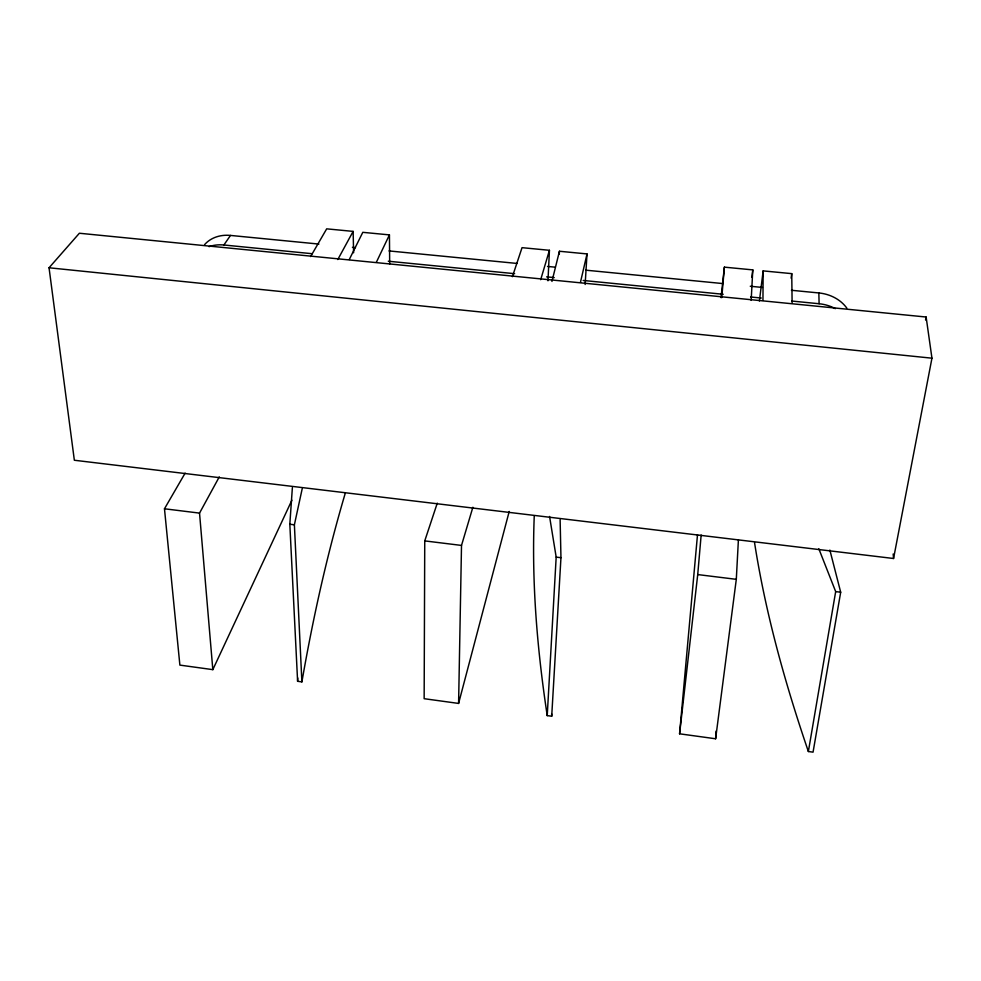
<?xml version="1.0" encoding="UTF-8"?>
<svg xmlns="http://www.w3.org/2000/svg" width="981" height="981" viewBox="0 0 981 981"><rect width="100%" height="100%" fill="white"/><g stroke="black" fill="none" stroke-linecap="round" stroke-linejoin="round"><path stroke-width="1.47" d="M437.268 503.155L424.748 540.899L424.148 698.693L458.593 703.426L509.213 511.444M759.392 301.02L763.157 270.891L791.741 273.638L792.121 303.313M458.593 703.426L461.511 545.424L472.879 507.251M534.24 516.202C531.579 582.898 537.22 649.692 547.226 715.615L551.702 716.228L560.96 557.699L560.126 519.758M763.157 270.891L762.948 300.431M345.177 493.517C326.881 555.332 312.951 618.386 301.89 681.881L297.611 681.292L297.746 677.932M547.974 280.799L549.434 250.302L522.039 247.666L512.401 276.691M297.611 681.292L289.824 524.246L292.375 487.618M559.28 254.312L559.44 251.259L587.018 253.92L585.142 284.478M697.503 534.719L679.575 733.813L715.615 738.767L736.302 579.33L738.411 539.697M751.164 300.382L752.795 269.885L724.395 267.151L721.023 297.574M547.226 715.615L556.178 557.11L549.568 516.46M715.615 738.767L716.093 731.115M679.575 733.813L697.724 574.572L701.157 535.001M721.758 297.599L724.395 267.151M751.875 277.415L752.795 269.885M791.127 278.163L791.741 273.638M829.865 550.059L840.692 592.217L813.053 752.157L808.369 751.52L835.677 591.592L818.816 548.735M925.561 320.027L926.125 317.022L79.375 233.245L49.05 267.776L74.348 460.248L893.556 558.496L931.95 358.188L926.125 317.022M301.89 681.881L294.386 524.81L302.185 488.796M580.445 282.381L587.018 253.92M551.947 281.437L559.44 251.259M540.69 279.671L549.434 250.302M376.397 262.197L389.432 234.888L362.798 232.325L349.285 259.524M185.127 473.136L164.477 508.783L179.879 665.106L212.828 669.643L291.884 500.224M212.828 669.643L199.535 513.112L219.29 476.889M337.783 259.56L353.135 231.393L326.685 228.843L310.609 256.568M209.1 246.648A36.358 30.006 32.2 0 1 223.876 244.992L230.498 235.428L318.899 244.073M352.437 247.347L355.478 247.653M389.016 250.928L517.048 263.448M547.533 266.427L555.16 267.175M585.645 270.155L722.825 283.57M750.269 286.256L762.458 287.445M791.422 290.278L818.853 292.951A38.247 32.68 -1.3 0 1 846.836 308.132M223.876 244.992L312.166 253.711M388.292 261.216L514.645 273.687M546.613 276.85L554.228 277.598M583.143 280.456L723.205 294.275M750.6 296.985L761.256 298.028M791.704 301.032L819.11 303.742A38.713 32.949 -1 0 1 835.334 308.635M49.05 267.776L931.95 358.188M164.477 508.783L199.535 513.112M289.824 524.246L294.386 524.81M424.748 540.899L461.511 545.424M556.178 557.11L560.96 557.699M697.724 574.572L736.302 579.33M835.677 591.592L840.692 592.217M808.369 751.52C785.131 683.426 765.658 613.812 754.548 542.64M893.176 554.007L893.556 558.496M818.853 292.951L819.11 303.742M353.135 231.393L353.614 252.779M551.653 713.91L551.702 716.228M389.432 234.888L389.69 263.963M204.575 244.649A35.941 29.798 32.4 0 1 230.498 235.428"/></g></svg>
